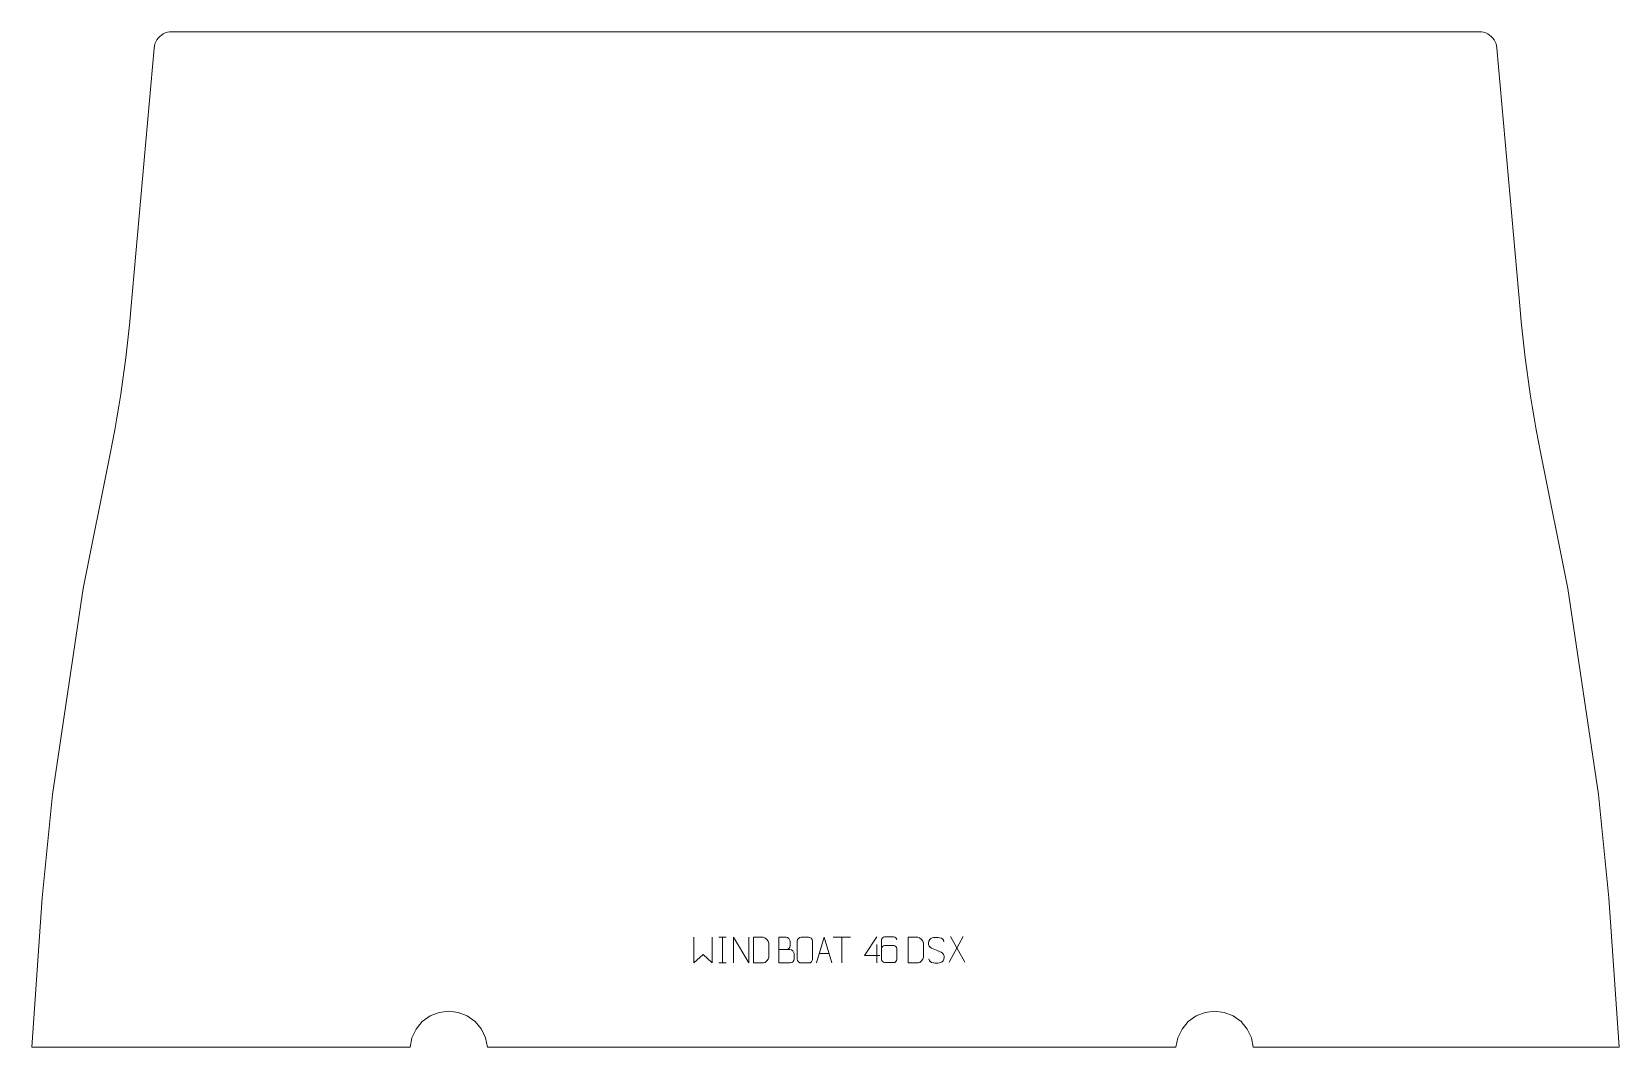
# Model space of a CAD drawing. Header units: millimetres. Extents: x -765 to 775, y 97 to 1082.
import ezdxf

# ---------------------------------------------------------------- set-up
doc = ezdxf.new("R2010")
doc.units = ezdxf.units.MM
doc.header["$MEASUREMENT"] = 0
doc.layers.add('layer 1', color=7, linetype='Continuous')

msp = doc.modelspace()

# ---------------------------------------------------------------- linework, layer by layer
at = {"layer": 'layer 1', "color": 242, "lineweight": 9}
msp.add_open_spline([(774.6076, 97.2311), (774.6076, 97.2311), (419.6082, 97.2311), (419.6082, 97.2311), (419.6082, 97.2311), (419.6082, 97.2311), (417.7983, 106.4385), (417.7983, 106.4385), (417.7983, 106.4385), (417.7983, 106.4385), (413.7636, 114.9121), (413.7636, 114.9121), (413.7636, 114.9121), (413.7636, 114.9121), (407.7564, 122.1212), (407.7564, 122.1212), (407.7564, 122.1212), (407.7564, 122.1212), (400.1493, 127.618), (400.1493, 127.618), (400.1493, 127.618), (400.1493, 127.618), (391.4185, 131.0589), (391.4185, 131.0589), (391.4185, 131.0589), (391.4185, 131.0589), (382.1081, 132.2306), (382.1081, 132.2306), (382.1081, 132.2306), (382.1081, 132.2306), (372.7977, 131.0589), (372.7977, 131.0589), (372.7977, 131.0589), (372.7977, 131.0589), (364.067, 127.618), (364.067, 127.618), (364.067, 127.618), (364.067, 127.618), (356.4599, 122.1212), (356.4599, 122.1212), (356.4599, 122.1212), (356.4599, 122.1212), (350.4522, 114.9121), (350.4522, 114.9121), (350.4522, 114.9121), (350.4522, 114.9121), (346.4175, 106.4385), (346.4175, 106.4385), (346.4175, 106.4385), (346.4175, 106.4385), (344.6076, 97.2311), (344.6076, 97.2311), (344.6076, 97.2311), (344.6076, 97.2311), (-323.3909, 97.2311), (-323.3909, 97.2311), (-323.3909, 97.2311), (-323.3909, 97.2311), (-325.2008, 106.4385), (-325.2008, 106.4385), (-325.2008, 106.4385), (-325.2008, 106.4385), (-329.2355, 114.9121), (-329.2355, 114.9121), (-329.2355, 114.9121), (-329.2355, 114.9121), (-335.2432, 122.1212), (-335.2432, 122.1212), (-335.2432, 122.1212), (-335.2432, 122.1212), (-342.8501, 127.618), (-342.8501, 127.618), (-342.8501, 127.618), (-342.8501, 127.618), (-351.581, 131.0589), (-351.581, 131.0589), (-351.581, 131.0589), (-351.581, 131.0589), (-360.8914, 132.2306), (-360.8914, 132.2306), (-360.8914, 132.2306), (-360.8914, 132.2306), (-370.2032, 131.0589), (-370.2032, 131.0589), (-370.2032, 131.0589), (-370.2032, 131.0589), (-378.9339, 127.618), (-378.9339, 127.618), (-378.9339, 127.618), (-378.9339, 127.618), (-386.5397, 122.1212), (-386.5397, 122.1212), (-386.5397, 122.1212), (-386.5397, 122.1212), (-392.5469, 114.9121), (-392.5469, 114.9121), (-392.5469, 114.9121), (-392.5469, 114.9121), (-396.5816, 106.4385), (-396.5816, 106.4385), (-396.5816, 106.4385), (-396.5816, 106.4385), (-398.3915, 97.2311), (-398.3915, 97.2311), (-398.3915, 97.2311), (-398.3915, 97.2311), (-765.392, 97.2311), (-765.392, 97.2311), (-765.392, 97.2311), (-765.392, 97.2311), (-755.3918, 242.2308), (-755.3918, 242.2308), (-755.3918, 242.2308), (-755.3918, 242.2308), (-745.3907, 342.2307), (-745.3907, 342.2307), (-745.3907, 342.2307), (-745.3907, 342.2307), (-715.3911, 542.2312), (-715.3911, 542.2312), (-715.3911, 542.2312), (-715.3911, 542.2312), (-689.2711, 672.8358), (-689.2711, 672.8358), (-689.2711, 672.8358), (-689.2711, 672.8358), (-687.0117, 684.4007), (-687.0117, 684.4007), (-687.0117, 684.4007), (-687.0117, 684.4007), (-684.8589, 695.9846), (-684.8589, 695.9846), (-684.8589, 695.9846), (-684.8589, 695.9846), (-682.8122, 707.5892), (-682.8122, 707.5892), (-682.8122, 707.5892), (-682.8122, 707.5892), (-680.8708, 719.2106), (-680.8708, 719.2106), (-680.8708, 719.2106), (-680.8708, 719.2106), (-679.036, 730.851), (-679.036, 730.851), (-679.036, 730.851), (-679.036, 730.851), (-677.3078, 742.5057), (-677.3078, 742.5057), (-677.3078, 742.5057), (-677.3078, 742.5057), (-675.6844, 754.1771), (-675.6844, 754.1771), (-675.6844, 754.1771), (-675.6844, 754.1771), (-674.1694, 765.8616), (-674.1694, 765.8616), (-674.1694, 765.8616), (-674.1694, 765.8616), (-672.7592, 777.5598), (-672.7592, 777.5598), (-672.7592, 777.5598), (-672.7592, 777.5598), (-671.4569, 789.2709), (-671.4569, 789.2709), (-671.4569, 789.2709), (-671.4569, 789.2709), (-670.2599, 800.9926), (-670.2599, 800.9926), (-670.2599, 800.9926), (-670.2599, 800.9926), (-669.1709, 812.7254), (-669.1709, 812.7254), (-669.1709, 812.7254), (-669.1709, 812.7254), (-646.7836, 1066.4447), (-646.7836, 1066.4447), (-646.7836, 1066.4447), (-646.7836, 1066.4447), (-646.4652, 1068.5584), (-646.4652, 1068.5584), (-646.4652, 1068.5584), (-646.4652, 1068.5584), (-645.8886, 1070.6158), (-645.8886, 1070.6158), (-645.8886, 1070.6158), (-645.8886, 1070.6158), (-645.063, 1072.5869), (-645.063, 1072.5869), (-645.063, 1072.5869), (-645.063, 1072.5869), (-643.9992, 1074.4404), (-643.9992, 1074.4404), (-643.9992, 1074.4404), (-643.9992, 1074.4404), (-642.7156, 1076.15), (-642.7156, 1076.15), (-642.7156, 1076.15), (-642.7156, 1076.15), (-641.2321, 1077.689), (-641.2321, 1077.689), (-641.2321, 1077.689), (-641.2321, 1077.689), (-639.5696, 1079.0316), (-639.5696, 1079.0316), (-639.5696, 1079.0316), (-639.5696, 1079.0316), (-637.7548, 1080.1598), (-637.7548, 1080.1598), (-637.7548, 1080.1598), (-637.7548, 1080.1598), (-635.8152, 1081.0543), (-635.8152, 1081.0543), (-635.8152, 1081.0543), (-635.8152, 1081.0543), (-633.7783, 1081.7046), (-633.7783, 1081.7046), (-633.7783, 1081.7046), (-633.7783, 1081.7046), (-631.6788, 1082.0981), (-631.6788, 1082.0981), (-631.6788, 1082.0981), (-631.6788, 1082.0981), (-629.5446, 1082.2296), (-629.5446, 1082.2296), (-629.5446, 1082.2296), (-629.5446, 1082.2296), (638.762, 1082.2296), (638.762, 1082.2296), (638.762, 1082.2296), (638.762, 1082.2296), (640.8944, 1082.0981), (640.8944, 1082.0981), (640.8944, 1082.0981), (640.8944, 1082.0981), (642.9957, 1081.7046), (642.9957, 1081.7046), (642.9957, 1081.7046), (642.9957, 1081.7046), (645.0312, 1081.0543), (645.0312, 1081.0543), (645.0312, 1081.0543), (645.0312, 1081.0543), (646.9709, 1080.1598), (646.9709, 1080.1598), (646.9709, 1080.1598), (646.9709, 1080.1598), (648.787, 1079.0316), (648.787, 1079.0316), (648.787, 1079.0316), (648.787, 1079.0316), (650.4495, 1077.689), (650.4495, 1077.689), (650.4495, 1077.689), (650.4495, 1077.689), (651.9334, 1076.15), (651.9334, 1076.15), (651.9334, 1076.15), (651.9334, 1076.15), (653.2166, 1074.4404), (653.2166, 1074.4404), (653.2166, 1074.4404), (653.2166, 1074.4404), (654.279, 1072.5869), (654.279, 1072.5869), (654.279, 1072.5869), (654.279, 1072.5869), (655.1047, 1070.6158), (655.1047, 1070.6158), (655.1047, 1070.6158), (655.1047, 1070.6158), (655.6812, 1068.5584), (655.6812, 1068.5584), (655.6812, 1068.5584), (655.6812, 1068.5584), (656.001, 1066.4447), (656.001, 1066.4447), (656.001, 1066.4447), (656.001, 1066.4447), (678.3869, 812.7254), (678.3869, 812.7254), (678.3869, 812.7254), (678.3869, 812.7254), (679.4773, 800.9926), (679.4773, 800.9926), (679.4773, 800.9926), (679.4773, 800.9926), (680.673, 789.2709), (680.673, 789.2709), (680.673, 789.2709), (680.673, 789.2709), (681.9753, 777.5598), (681.9753, 777.5598), (681.9753, 777.5598), (681.9753, 777.5598), (683.3855, 765.8616), (683.3855, 765.8616), (683.3855, 765.8616), (683.3855, 765.8616), (684.9022, 754.1771), (684.9022, 754.1771), (684.9022, 754.1771), (684.9022, 754.1771), (686.5239, 742.5057), (686.5239, 742.5057), (686.5239, 742.5057), (686.5239, 742.5057), (688.2521, 730.851), (688.2521, 730.851), (688.2521, 730.851), (688.2521, 730.851), (690.0887, 719.2106), (690.0887, 719.2106), (690.0887, 719.2106), (690.0887, 719.2106), (692.0301, 707.5892), (692.0301, 707.5892), (692.0301, 707.5892), (692.0301, 707.5892), (694.0763, 695.9846), (694.0763, 695.9846), (694.0763, 695.9846), (694.0763, 695.9846), (696.229, 684.4007), (696.229, 684.4007), (696.229, 684.4007), (696.229, 684.4007), (698.4868, 672.8358), (698.4868, 672.8358), (698.4868, 672.8358), (698.4868, 672.8358), (724.6071, 542.2312), (724.6071, 542.2312), (724.6071, 542.2312), (724.6071, 542.2312), (754.6081, 342.2307), (754.6081, 342.2307), (754.6081, 342.2307), (754.6081, 342.2307), (764.6078, 242.2308), (764.6078, 242.2308), (764.6078, 242.2308), (764.6078, 242.2308), (774.6076, 97.2311), (774.6076, 97.2311)], degree=3, knots=[0, 0, 0, 0, 0.011494253, 0.011494253, 0.011494253, 0.011494253, 0.022988506, 0.022988506, 0.022988506, 0.022988506, 0.034482759, 0.034482759, 0.034482759, 0.034482759, 0.045977011, 0.045977011, 0.045977011, 0.045977011, 0.057471264, 0.057471264, 0.057471264, 0.057471264, 0.068965517, 0.068965517, 0.068965517, 0.068965517, 0.08045977, 0.08045977, 0.08045977, 0.08045977, 0.091954023, 0.091954023, 0.091954023, 0.091954023, 0.103448276, 0.103448276, 0.103448276, 0.103448276, 0.114942529, 0.114942529, 0.114942529, 0.114942529, 0.126436782, 0.126436782, 0.126436782, 0.126436782, 0.137931034, 0.137931034, 0.137931034, 0.137931034, 0.149425287, 0.149425287, 0.149425287, 0.149425287, 0.16091954, 0.16091954, 0.16091954, 0.16091954, 0.172413793, 0.172413793, 0.172413793, 0.172413793, 0.183908046, 0.183908046, 0.183908046, 0.183908046, 0.195402299, 0.195402299, 0.195402299, 0.195402299, 0.206896552, 0.206896552, 0.206896552, 0.206896552, 0.218390805, 0.218390805, 0.218390805, 0.218390805, 0.229885057, 0.229885057, 0.229885057, 0.229885057, 0.24137931, 0.24137931, 0.24137931, 0.24137931, 0.252873563, 0.252873563, 0.252873563, 0.252873563, 0.264367816, 0.264367816, 0.264367816, 0.264367816, 0.275862069, 0.275862069, 0.275862069, 0.275862069, 0.287356322, 0.287356322, 0.287356322, 0.287356322, 0.298850575, 0.298850575, 0.298850575, 0.298850575, 0.310344828, 0.310344828, 0.310344828, 0.310344828, 0.32183908, 0.32183908, 0.32183908, 0.32183908, 0.333333333, 0.333333333, 0.333333333, 0.333333333, 0.344827586, 0.344827586, 0.344827586, 0.344827586, 0.356321839, 0.356321839, 0.356321839, 0.356321839, 0.367816092, 0.367816092, 0.367816092, 0.367816092, 0.379310345, 0.379310345, 0.379310345, 0.379310345, 0.390804598, 0.390804598, 0.390804598, 0.390804598, 0.402298851, 0.402298851, 0.402298851, 0.402298851, 0.413793103, 0.413793103, 0.413793103, 0.413793103, 0.425287356, 0.425287356, 0.425287356, 0.425287356, 0.436781609, 0.436781609, 0.436781609, 0.436781609, 0.448275862, 0.448275862, 0.448275862, 0.448275862, 0.459770115, 0.459770115, 0.459770115, 0.459770115, 0.471264368, 0.471264368, 0.471264368, 0.471264368, 0.482758621, 0.482758621, 0.482758621, 0.482758621, 0.494252874, 0.494252874, 0.494252874, 0.494252874, 0.505747126, 0.505747126, 0.505747126, 0.505747126, 0.517241379, 0.517241379, 0.517241379, 0.517241379, 0.528735632, 0.528735632, 0.528735632, 0.528735632, 0.540229885, 0.540229885, 0.540229885, 0.540229885, 0.551724138, 0.551724138, 0.551724138, 0.551724138, 0.563218391, 0.563218391, 0.563218391, 0.563218391, 0.574712644, 0.574712644, 0.574712644, 0.574712644, 0.586206897, 0.586206897, 0.586206897, 0.586206897, 0.597701149, 0.597701149, 0.597701149, 0.597701149, 0.609195402, 0.609195402, 0.609195402, 0.609195402, 0.620689655, 0.620689655, 0.620689655, 0.620689655, 0.632183908, 0.632183908, 0.632183908, 0.632183908, 0.643678161, 0.643678161, 0.643678161, 0.643678161, 0.655172414, 0.655172414, 0.655172414, 0.655172414, 0.666666667, 0.666666667, 0.666666667, 0.666666667, 0.67816092, 0.67816092, 0.67816092, 0.67816092, 0.689655172, 0.689655172, 0.689655172, 0.689655172, 0.701149425, 0.701149425, 0.701149425, 0.701149425, 0.712643678, 0.712643678, 0.712643678, 0.712643678, 0.724137931, 0.724137931, 0.724137931, 0.724137931, 0.735632184, 0.735632184, 0.735632184, 0.735632184, 0.747126437, 0.747126437, 0.747126437, 0.747126437, 0.75862069, 0.75862069, 0.75862069, 0.75862069, 0.770114943, 0.770114943, 0.770114943, 0.770114943, 0.781609195, 0.781609195, 0.781609195, 0.781609195, 0.793103448, 0.793103448, 0.793103448, 0.793103448, 0.804597701, 0.804597701, 0.804597701, 0.804597701, 0.816091954, 0.816091954, 0.816091954, 0.816091954, 0.827586207, 0.827586207, 0.827586207, 0.827586207, 0.83908046, 0.83908046, 0.83908046, 0.83908046, 0.850574713, 0.850574713, 0.850574713, 0.850574713, 0.862068966, 0.862068966, 0.862068966, 0.862068966, 0.873563218, 0.873563218, 0.873563218, 0.873563218, 0.885057471, 0.885057471, 0.885057471, 0.885057471, 0.896551724, 0.896551724, 0.896551724, 0.896551724, 0.908045977, 0.908045977, 0.908045977, 0.908045977, 0.91954023, 0.91954023, 0.91954023, 0.91954023, 0.931034483, 0.931034483, 0.931034483, 0.931034483, 0.942528736, 0.942528736, 0.942528736, 0.942528736, 0.954022989, 0.954022989, 0.954022989, 0.954022989, 0.965517241, 0.965517241, 0.965517241, 0.965517241, 0.977011494, 0.977011494, 0.977011494, 0.977011494, 1, 1, 1, 1], dxfattribs=at)
at = {"layer": 'layer 1', "color": 250, "lineweight": 9}
for points, knots in [([(-123.0236, 203.947), (-123.0236, 203.947), (-123.0236, 178.989), (-123.0236, 178.989), (-123.0236, 178.989), (-123.0236, 178.989), (-114.1809, 187.0537), (-114.1809, 187.0537), (-114.1809, 187.0537), (-114.1809, 187.0537), (-105.3385, 178.9896), (-105.3385, 178.9896), (-105.3385, 178.9896), (-105.3385, 178.9896), (-105.3385, 203.947), (-105.3385, 203.947)], [0, 0, 0, 0, 0.2, 0.2, 0.2, 0.2, 0.4, 0.4, 0.4, 0.4, 0.6, 0.6, 0.6, 0.6, 1, 1, 1, 1]), ([(-84.5084, 178.9913), (-84.5084, 178.9913), (-84.5084, 203.9448), (-84.5084, 203.9448), (-84.5084, 203.9448), (-84.5084, 203.9448), (-69.8536, 178.9913), (-69.8536, 178.9913), (-69.8536, 178.9913), (-69.8536, 178.9913), (-69.8536, 203.9448), (-69.8536, 203.9448)], [0, 0, 0, 0, 0.25, 0.25, 0.25, 0.25, 0.5, 0.5, 0.5, 0.5, 1, 1, 1, 1]), ([(-65.2459, 179.0194), (-62.9141, 179.0198), (-57.9639, 178.9958), (-55.6324, 178.9955), (-55.6324, 178.9955), (-53.7074, 178.8901), (-50.3888, 182.4317), (-50.4, 184.449), (-50.4, 184.449), (-50.4004, 190.2191), (-50.4004, 192.3888), (-50.4, 198.1581), (-50.4, 198.1581), (-50.4043, 200.2962), (-53.7788, 203.9563), (-55.9312, 203.9428), (-55.9312, 203.9428), (-58.2569, 203.9428), (-62.9812, 203.9428), (-65.3073, 203.9428), (-65.3073, 203.9428), (-65.3069, 198.1959), (-65.2456, 184.7667), (-65.2459, 179.0194)], [0, 0, 0, 0, 0.142857143, 0.142857143, 0.142857143, 0.142857143, 0.285714286, 0.285714286, 0.285714286, 0.285714286, 0.428571429, 0.428571429, 0.428571429, 0.428571429, 0.571428571, 0.571428571, 0.571428571, 0.571428571, 0.714285714, 0.714285714, 0.714285714, 0.714285714, 1, 1, 1, 1]), ([(-40.7085, 191.9559), (-37.0699, 191.9563), (-33.4828, 191.9563), (-29.8434, 191.9559), (-29.8434, 191.9559), (-27.868, 191.9386), (-25.9444, 190.2025), (-25.9444, 188.1529), (-25.9444, 188.1529), (-25.9448, 187.0243), (-25.9448, 183.9749), (-25.9444, 182.846), (-25.9444, 182.846), (-25.9268, 180.9881), (-27.4689, 178.9742), (-29.7904, 178.9911), (-29.7904, 178.9911), (-33.4302, 178.9915), (-37.0696, 178.9915), (-40.7085, 178.9911), (-40.7085, 178.9911), (-40.7085, 187.3094), (-40.7085, 195.6272), (-40.7085, 203.9447), (-40.7085, 203.9447), (-38.3348, 203.9447), (-35.9607, 203.9447), (-33.5865, 203.9447), (-33.5865, 203.9447), (-31.9057, 203.9623), (-29.8089, 202.0518), (-29.7912, 200.0894), (-29.7912, 200.0894), (-29.7916, 198.0233), (-29.7916, 197.8773), (-29.7912, 195.8108), (-29.7912, 195.8108), (-29.7739, 193.7447), (-31.6284, 191.9386), (-33.6384, 191.9559)], [0, 0, 0, 0, 0.090909091, 0.090909091, 0.090909091, 0.090909091, 0.181818182, 0.181818182, 0.181818182, 0.181818182, 0.272727273, 0.272727273, 0.272727273, 0.272727273, 0.363636364, 0.363636364, 0.363636364, 0.363636364, 0.454545455, 0.454545455, 0.454545455, 0.454545455, 0.545454545, 0.545454545, 0.545454545, 0.545454545, 0.636363636, 0.636363636, 0.636363636, 0.636363636, 0.727272727, 0.727272727, 0.727272727, 0.727272727, 0.818181818, 0.818181818, 0.818181818, 0.818181818, 1, 1, 1, 1]), ([(-18.8475, 203.9368), (-16.5218, 203.9368), (-14.1957, 203.9368), (-11.8696, 203.9368), (-11.8696, 203.9368), (-9.923, 203.9724), (-7.9316, 202.4808), (-7.9049, 200.0432), (-7.9049, 200.0432), (-7.9053, 194.2963), (-7.9053, 188.549), (-7.9049, 182.8013), (-7.9049, 182.8013), (-8.0447, 180.4779), (-9.7219, 178.9983), (-11.8696, 178.9875), (-11.8696, 178.9875), (-14.2015, 178.9879), (-16.5334, 178.9879), (-18.8649, 178.9875), (-18.8649, 178.9875), (-20.7899, 178.8821), (-22.762, 180.7666), (-22.7508, 182.7839), (-22.7508, 182.7839), (-22.7505, 188.554), (-22.7505, 194.3237), (-22.7508, 200.093), (-22.7508, 200.093), (-22.7466, 202.2311), (-20.9999, 203.9503), (-18.8475, 203.9368)], [0, 0, 0, 0, 0.111111111, 0.111111111, 0.111111111, 0.111111111, 0.222222222, 0.222222222, 0.222222222, 0.222222222, 0.333333333, 0.333333333, 0.333333333, 0.333333333, 0.444444444, 0.444444444, 0.444444444, 0.444444444, 0.555555556, 0.555555556, 0.555555556, 0.555555556, 0.666666667, 0.666666667, 0.666666667, 0.666666667, 0.777777778, 0.777777778, 0.777777778, 0.777777778, 1, 1, 1, 1]), ([(-4.1289, 178.9911), (-4.1289, 178.9911), (3.2421, 203.9446), (3.2421, 203.9446), (3.2421, 203.9446), (3.2421, 203.9446), (10.812, 178.9911), (10.812, 178.9911)], [0, 0, 0, 0, 0.333333333, 0.333333333, 0.333333333, 0.333333333, 1, 1, 1, 1]), ([(57.2387, 186.1507), (57.2387, 186.1507), (42.417, 186.1507), (42.417, 186.1507), (42.417, 186.1507), (42.417, 186.1507), (54.2946, 204.2212), (54.2946, 204.2212)], [0, 0, 0, 0, 0.333333333, 0.333333333, 0.333333333, 0.333333333, 1, 1, 1, 1]), ([(73.7245, 201.3354), (73.7004, 202.6749), (72.3442, 204.3281), (70.7723, 204.2938), (70.7723, 204.2938), (67.7875, 204.2935), (64.8023, 204.2935), (61.8169, 204.2938), (61.8169, 204.2938), (60.5978, 204.3087), (58.8696, 202.8711), (58.8646, 201.3354), (58.8646, 201.3354), (58.8649, 194.9749), (58.8649, 188.6141), (58.8646, 182.2534), (58.8646, 182.2534), (58.8693, 181.0905), (60.5978, 179.3194), (61.8169, 179.295), (61.8169, 179.295), (64.8023, 179.2953), (67.7875, 179.2953), (70.7723, 179.295), (70.7723, 179.295), (72.0504, 179.3388), (73.7201, 180.9533), (73.7245, 182.2534), (73.7245, 182.2534), (73.7245, 185.8367), (73.7245, 189.4198), (73.7245, 193.0025), (73.7245, 193.0025), (73.686, 194.4807), (72.1033, 195.9136), (70.7723, 195.9116), (70.7723, 195.9116), (67.7875, 195.9119), (64.8023, 195.9119), (61.8169, 195.9116), (61.8169, 195.9116), (60.4874, 195.9166), (58.8444, 194.4093), (58.8861, 192.9808)], [0, 0, 0, 0, 0.083333333, 0.083333333, 0.083333333, 0.083333333, 0.166666667, 0.166666667, 0.166666667, 0.166666667, 0.25, 0.25, 0.25, 0.25, 0.333333333, 0.333333333, 0.333333333, 0.333333333, 0.416666667, 0.416666667, 0.416666667, 0.416666667, 0.5, 0.5, 0.5, 0.5, 0.583333333, 0.583333333, 0.583333333, 0.583333333, 0.666666667, 0.666666667, 0.666666667, 0.666666667, 0.75, 0.75, 0.75, 0.75, 0.833333333, 0.833333333, 0.833333333, 0.833333333, 1, 1, 1, 1]), ([(84.7541, 179.0194), (87.0859, 179.0198), (92.0361, 178.9958), (94.3676, 178.9955), (94.3676, 178.9955), (96.2926, 178.8901), (99.6112, 182.4317), (99.6, 184.449), (99.6, 184.449), (99.5996, 190.2191), (99.5996, 192.3888), (99.6, 198.1581), (99.6, 198.1581), (99.5957, 200.2962), (96.2212, 203.9563), (94.0688, 203.9428), (94.0688, 203.9428), (91.7431, 203.9428), (87.0188, 203.9428), (84.6927, 203.9428), (84.6927, 203.9428), (84.6931, 198.1959), (84.7544, 184.7667), (84.7541, 179.0194)], [0, 0, 0, 0, 0.142857143, 0.142857143, 0.142857143, 0.142857143, 0.285714286, 0.285714286, 0.285714286, 0.285714286, 0.428571429, 0.428571429, 0.428571429, 0.428571429, 0.571428571, 0.571428571, 0.571428571, 0.571428571, 0.714285714, 0.714285714, 0.714285714, 0.714285714, 1, 1, 1, 1]), ([(112.1464, 191.4681), (107.8981, 192.9385), (102.99, 194.7343), (104.9951, 200.2546), (104.9951, 200.2546), (106.4986, 204.3945), (111.7122, 204.006), (115.3158, 203.4049), (115.3158, 203.4049), (118.1764, 202.9277), (119.0411, 201.7145), (119.3517, 199.6304)], [0, 0, 0, 0, 0.25, 0.25, 0.25, 0.25, 0.5, 0.5, 0.5, 0.5, 1, 1, 1, 1]), ([(112.1464, 191.468), (116.165, 189.8213), (121.1945, 187.933), (119.3605, 182.5727), (119.3605, 182.5727), (117.9007, 178.3063), (112.9899, 178.563), (109.2638, 179.1177), (109.2638, 179.1177), (106.5138, 179.5275), (105.2929, 180.741), (104.9149, 182.8532)], [0, 0, 0, 0, 0.25, 0.25, 0.25, 0.25, 0.5, 0.5, 0.5, 0.5, 1, 1, 1, 1])]:
    msp.add_open_spline(points, degree=3, knots=knots, dxfattribs=at)
for points in [[(-98.7651, 203.9448), (-98.7651, 203.9448), (-91.597, 203.9448), (-91.597, 203.9448)], [(-95.1811, 203.9448), (-95.1811, 203.9448), (-95.1811, 178.9913), (-95.1811, 178.9913)], [(12.0111, 203.9138), (12.0111, 203.9138), (28.9983, 203.9138), (28.9983, 203.9138)], [(20.5049, 178.9838), (20.5049, 178.9838), (20.5049, 203.9373), (20.5049, 203.9373)], [(138.2966, 204.6111), (138.2966, 204.6111), (124.556, 179.7153), (124.556, 179.7153)], [(126.0106, 204.6111), (126.0106, 204.6111), (139.7512, 179.6576), (139.7512, 179.6576)], [(-1.4063, 188.2405), (-1.4063, 188.2405), (8.0894, 188.2405), (8.0894, 188.2405)], [(54.2946, 196.9118), (54.2946, 196.9118), (54.2946, 179.2471), (54.2946, 179.2471)], [(-98.7651, 178.9913), (-98.7651, 178.9913), (-91.597, 178.9913), (-91.597, 178.9913)]]:
    msp.add_open_spline(points, degree=3, dxfattribs=at)

doc.saveas('drawing.dxf')
